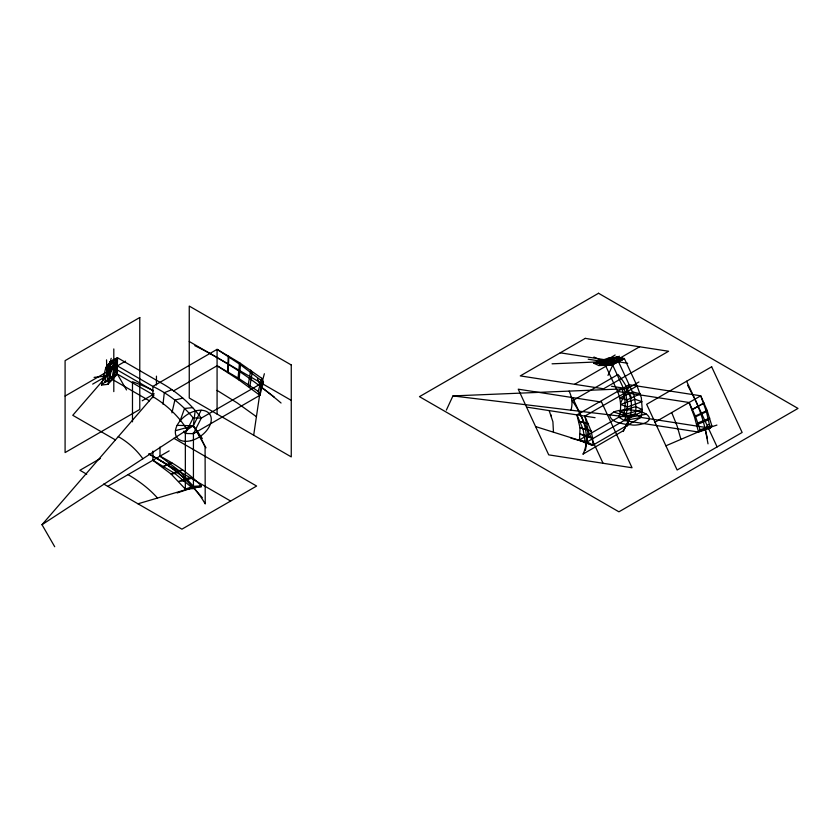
<?xml version="1.0" encoding="UTF-8"?>
<svg xmlns="http://www.w3.org/2000/svg" width="840" height="840" viewBox="0 0 840 840"><rect width="100%" height="100%" fill="white"/><g stroke="black" fill="none" stroke-linecap="round" stroke-linejoin="round"><path stroke-width="1.26" d="M132.478 421.827L132.489 381.738A180.957 140.165 -30 0 1 153.216 390.757M126.514 389.959L110.239 361.767L117.348 357.672L117.495 358.239L110.239 361.767L110.239 378.189L149.52 400.869M152.891 451.132L152.891 460.268L171.055 474.023L185.346 489.069L193.431 486.329L193.431 433.681L201.275 418.12C190.417 403.284 176.106 391.094 159.999 382.294L117.348 357.672L117.348 374.084L116.634 374.892M110.239 369.464L110.471 361.536M117.348 365.348L117.548 357.987M110.439 361.589L109.221 378.63A16.558 9.566 -60 0 0 107.814 379.628L101.535 385.067L107.951 384.321L115.878 375.721M116.193 375.385L117.474 358.312A6.573 3.791 -60 0 1 116.676 359.93A21.483 12.401 -60 0 1 115.941 361.221L112.255 366.733L107.951 384.321M553.466 432.191L552.909 421.764L549.161 410.592M585.407 450.345C587.769 438.795 586.152 426.342 581.081 415.947M163.013 404.219L164.304 392.69L171.885 389.644M195.143 411.022L193.305 425.786A180.957 140.165 -30 0 1 205.086 447.195L205.222 503.937A201.065 116.078 0 0 0 148.816 454.041M109.778 362.471L107.415 379.932L114.345 377.401L116.697 359.94L109.778 362.471L110.292 361.788M253.68 435.204L260.841 386.799L264.369 373.737M171.938 412.839L174.878 400.06L182.794 398.108M101.535 385.067L105.84 367.479L109.116 363.321M111.195 358.302L106.89 375.9L92.673 384.111M584.84 416.115L591.119 431.099L592.63 438.249L593.019 445.095L585.365 442.911L579.505 439.887L580.041 427.917L576.912 414.887L629.15 384.731L700.739 395.808L707.144 410.435L711.858 425.87L710.262 428.159L640.93 417.428L593.019 445.095L587.16 442.071L588.053 429.744L584.84 416.115L637.077 385.959L624.341 358.491L616.192 357.315M183.782 431.214L185.346 433.461L193.431 433.681L259.906 395.294L258.237 391.377L261.765 378.305L239.537 362.733L217.077 349.346L152.891 386.4L152.891 397.761M627.239 426.185L629.874 417.312A112.948 65.205 0 0 0 630.409 397.698L626.199 386.431A136.721 78.939 0 0 0 618.009 374.504L572.292 400.89A212.247 122.546 0 0 1 580.913 415.495L580.976 415.695M179.959 421.25L184.537 408.481L192.623 407.631M446.355 410.109L452.939 395.923L627.312 388.7L638.925 381.99M607.981 375.406L614.565 361.231L552.058 363.815M620.728 402.875L629.15 384.731L616.413 357.262L604.8 363.962A1.596 0.913 0 0 0 604.286 363.825L603.803 363.731A13.818 7.98 0 0 0 602.816 363.626L593.775 363.216L598.847 365.536L611.268 365.243M623.291 431.498L629.874 417.312L641.613 412.031A20.885 12.054 0 0 1 646.433 414.151M261.765 378.305L263.435 382.231L201.275 418.12L193.179 417.9L185.346 433.461L185.346 489.069L193.179 488.618L201.275 485.877C189.378 473.666 175.077 464.016 159.999 456.173L159.999 447.027M201.149 410.235L193.305 425.786L42 524.706L54.715 546.735M711.858 425.87L700.119 429.765L698.534 432.054L624.393 420.578L618.828 417.186L579.505 439.887L587.16 442.071M665.91 445.798L705.191 428.957L708.383 424.389M113.799 367.931L72.765 415.296L115.427 439.929M42 524.706L153.888 395.514M624.372 358.628L611.772 365.221M615.143 354.984L604.054 361.662L588.2 359.216M583.044 454.072L623.07 430.857A108.843 62.843 0 0 0 629.874 417.312L646.412 414.162C656.849 422.163 636.751 426.416 630.924 424.746A31.752 18.333 0 0 1 624.897 424.169C619.647 422.982 612.308 422.142 609.976 416.524A8.085 4.662 0 0 1 610.575 414.33L613.767 412.02A16.548 9.555 0 0 1 618.765 410.55L629.024 409.878A31.731 18.312 0 0 1 635.166 410.498L641.613 412.031M65.09 396.05L125.559 361.137M153.269 394.821L117.348 374.084L110.239 378.189A2.31 1.334 -60 0 0 109.694 378.368M142.233 400.764L154.256 393.813M173.428 390.957L217.077 365.757L238.066 377.99L258.237 391.377M100.296 458.524L79.926 470.284L86.72 474.212M107.74 486.339L169.166 450.881M610.649 360.591L616.739 357.262L620.372 357.882M574.602 384.3L639.607 346.773M618.912 361.62L624.351 358.502M654.969 422.226L700.739 395.808L706.409 411.673L710.262 428.159L698.534 432.054L694.586 417.302L689.125 402.507L617.547 391.43L604.8 363.962L612.727 365.19L625.475 392.658L627.564 403.851L626.42 414.719A104.811 60.512 0 0 1 624.393 420.578L640.93 417.428A121.044 69.888 0 0 0 642.232 409.616L641.34 397.761L637.077 385.959M113.505 376.299L109.252 378.609L116.288 375.281M110.471 361.526L113.799 359.719M624.036 358.785L611.131 365.243L603.771 363.731L616.675 357.262L624.036 358.785A10.637 6.143 0 0 1 622.262 359.131L614.324 360.108L598.847 365.536M593.775 363.216L609.263 357.798L614.953 357.399M619.532 356.244L604.054 361.662L593.922 357.031M177.135 492.954L193.305 487.473L201.149 487.022M708.025 443.835L705.191 428.957L716.929 425.072M137.981 503.8L193.305 487.473L202.314 497.7M175.423 430.7L193.305 425.786L202.314 438.522M105.84 367.479L112.255 366.733M94.059 377.391L106.89 375.9L106.554 359.877M201.275 485.877L193.431 486.329L178.972 470.6L159.999 456.173M177.135 425.344L193.305 425.786L206.021 447.815M452.939 395.923L629.874 417.312L618.755 410.529M560.238 352.821L627.69 363.258M611.457 386.243L627.312 388.689L631.565 397.845M526.554 407.096L595.067 417.69M570.948 438.123L586.257 442.491L592.116 445.505M535.595 426.573L586.257 442.491M613.767 412.01L629.874 417.312M609.263 357.798L614.324 360.108M152.891 460.268L174.878 473.508L193.179 488.618M189.252 341.492L291.26 400.376M110.239 361.767L152.891 386.4C168.347 393.887 182.301 404.586 193.179 417.9M112.959 367.447L153.101 390.621M173.88 438.281L256.62 486.045L181.923 529.168L103.719 484.029M149.027 453.936L230.633 501.05M217.077 390.38L237.059 402.822L256.421 416.693M152.891 396.659C166.625 404.911 178.689 416.157 187.194 429.786M640.93 417.428L635.365 414.036L618.828 417.186C621.716 408.839 620.991 399.504 617.547 391.43M217.077 365.757L239.053 380.026L259.906 395.294L263.435 382.231L240.524 364.781L217.077 349.346L217.077 414.068M261.377 387.219L274.197 397.026M193.053 433.041L193.431 433.681M629.15 384.731L634.074 395.608L635.912 406.665A114.408 66.055 0 0 1 635.87 409.437L635.365 414.036L585.365 442.911L583.107 429.272L576.912 414.887M687.614 385.245L695.142 399.599A407.558 235.295 0 0 1 705.17 428.967M686.616 381.245L717.108 446.922M572.565 397.593L603.047 463.27M671.716 412.556L677.05 425.796L680.936 439.362M257.491 378.956L260.841 386.799A402.119 232.166 60 0 1 281.054 403.011M621.894 388.92L624.11 395.462M689.125 402.507L695.321 416.062L700.119 429.765M550.935 414.844L551.428 416.252M705.285 429.345L707.417 438.585M156.45 376.142L156.45 384.972M113.799 348.936L113.799 391.619M156.429 458.231A199.983 115.458 0 0 1 193.326 487.463M194.859 345.692A402.119 232.166 60 0 1 217.077 357.546M217.077 357.609A386.159 222.947 60 0 1 260.841 386.768M624.025 395.472A99.645 57.529 0 0 1 622.818 416.462M586.226 442.491A99.351 57.362 0 0 1 583.075 454.083M128.016 474.642A160.85 92.862 0 0 1 157.5 498.036M569.111 391.115A77.322 44.646 0 0 1 570.99 410.193M118.293 436.601A120.635 93.439 -30 0 1 142.874 458.766M228.281 355.74L227.64 371.711L228.165 372.74L228.816 356.78L228.281 355.74M239.537 362.733L238.066 377.99L239.053 380.026L240.524 364.781L239.537 362.733M250.719 370.272L248.283 384.552L249.659 387.566L252.095 373.286L250.719 370.272M108.245 364.434L104.853 382.084L111.552 380.425L114.944 362.775L108.245 364.434M692.391 409.248L692.034 409.878L704.141 402.99L692.391 409.248M695.321 416.062L694.586 417.302L706.409 411.673L707.144 410.435L695.321 416.062M697.904 422.919L696.749 424.715L708.572 419.874L709.726 418.089L697.904 422.919M139.776 317.52L65.09 360.644L65.09 452.571L139.776 409.447L139.776 317.52M598.542 293.265L419.465 396.659L618.923 511.812L798 408.429L598.542 293.265M585.28 338.373L520.275 375.9L603.582 388.784L668.587 351.256L585.28 338.373M711.659 366.786L646.653 404.313L677.135 470.001L742.14 432.464L711.659 366.786M170.027 463.187L162.435 466.956L171.885 462.861L170.027 463.187M632.772 391.955L619.668 397.992L627.186 399.851L640.29 393.803L632.772 391.955M615.583 357.357L601.577 363.52L608.255 365.316L622.262 359.153L615.583 357.357M178.972 470.6L171.055 474.023L174.878 473.508L182.794 470.085L178.972 470.6M613.116 357.536L598.238 363.353L604.139 365.411L619.017 359.594L613.116 357.536M186.784 478.328L178.71 481.404L184.537 480.858L192.623 477.781L186.784 478.328M635.04 399.284L620.592 404.502L627.564 406.938L642.023 401.719L635.04 399.284M635.912 406.665L620.308 410.918L626.63 413.868L642.232 409.616L635.912 406.665M601.555 402.077L518.238 389.183L548.72 454.87L632.037 467.754L601.555 402.077M586.971 423.077L578.938 421.512L588.514 423.696L586.971 423.077M588.053 429.744L580.041 427.917L591.119 431.099L588.053 429.744M588.115 436.096L580.23 434.049L584.735 436.212L592.63 438.249L588.115 436.096M291.26 364.969L189.252 306.086L189.252 398.013L291.26 456.897L291.26 364.969M191.047 440.664A20.107 12.684 -35.3 0 0 209.874 414.404A20.107 12.684 -35.3 0 0 178.994 422.289A20.107 12.684 -35.3 0 0 191.047 440.664"/></g></svg>
